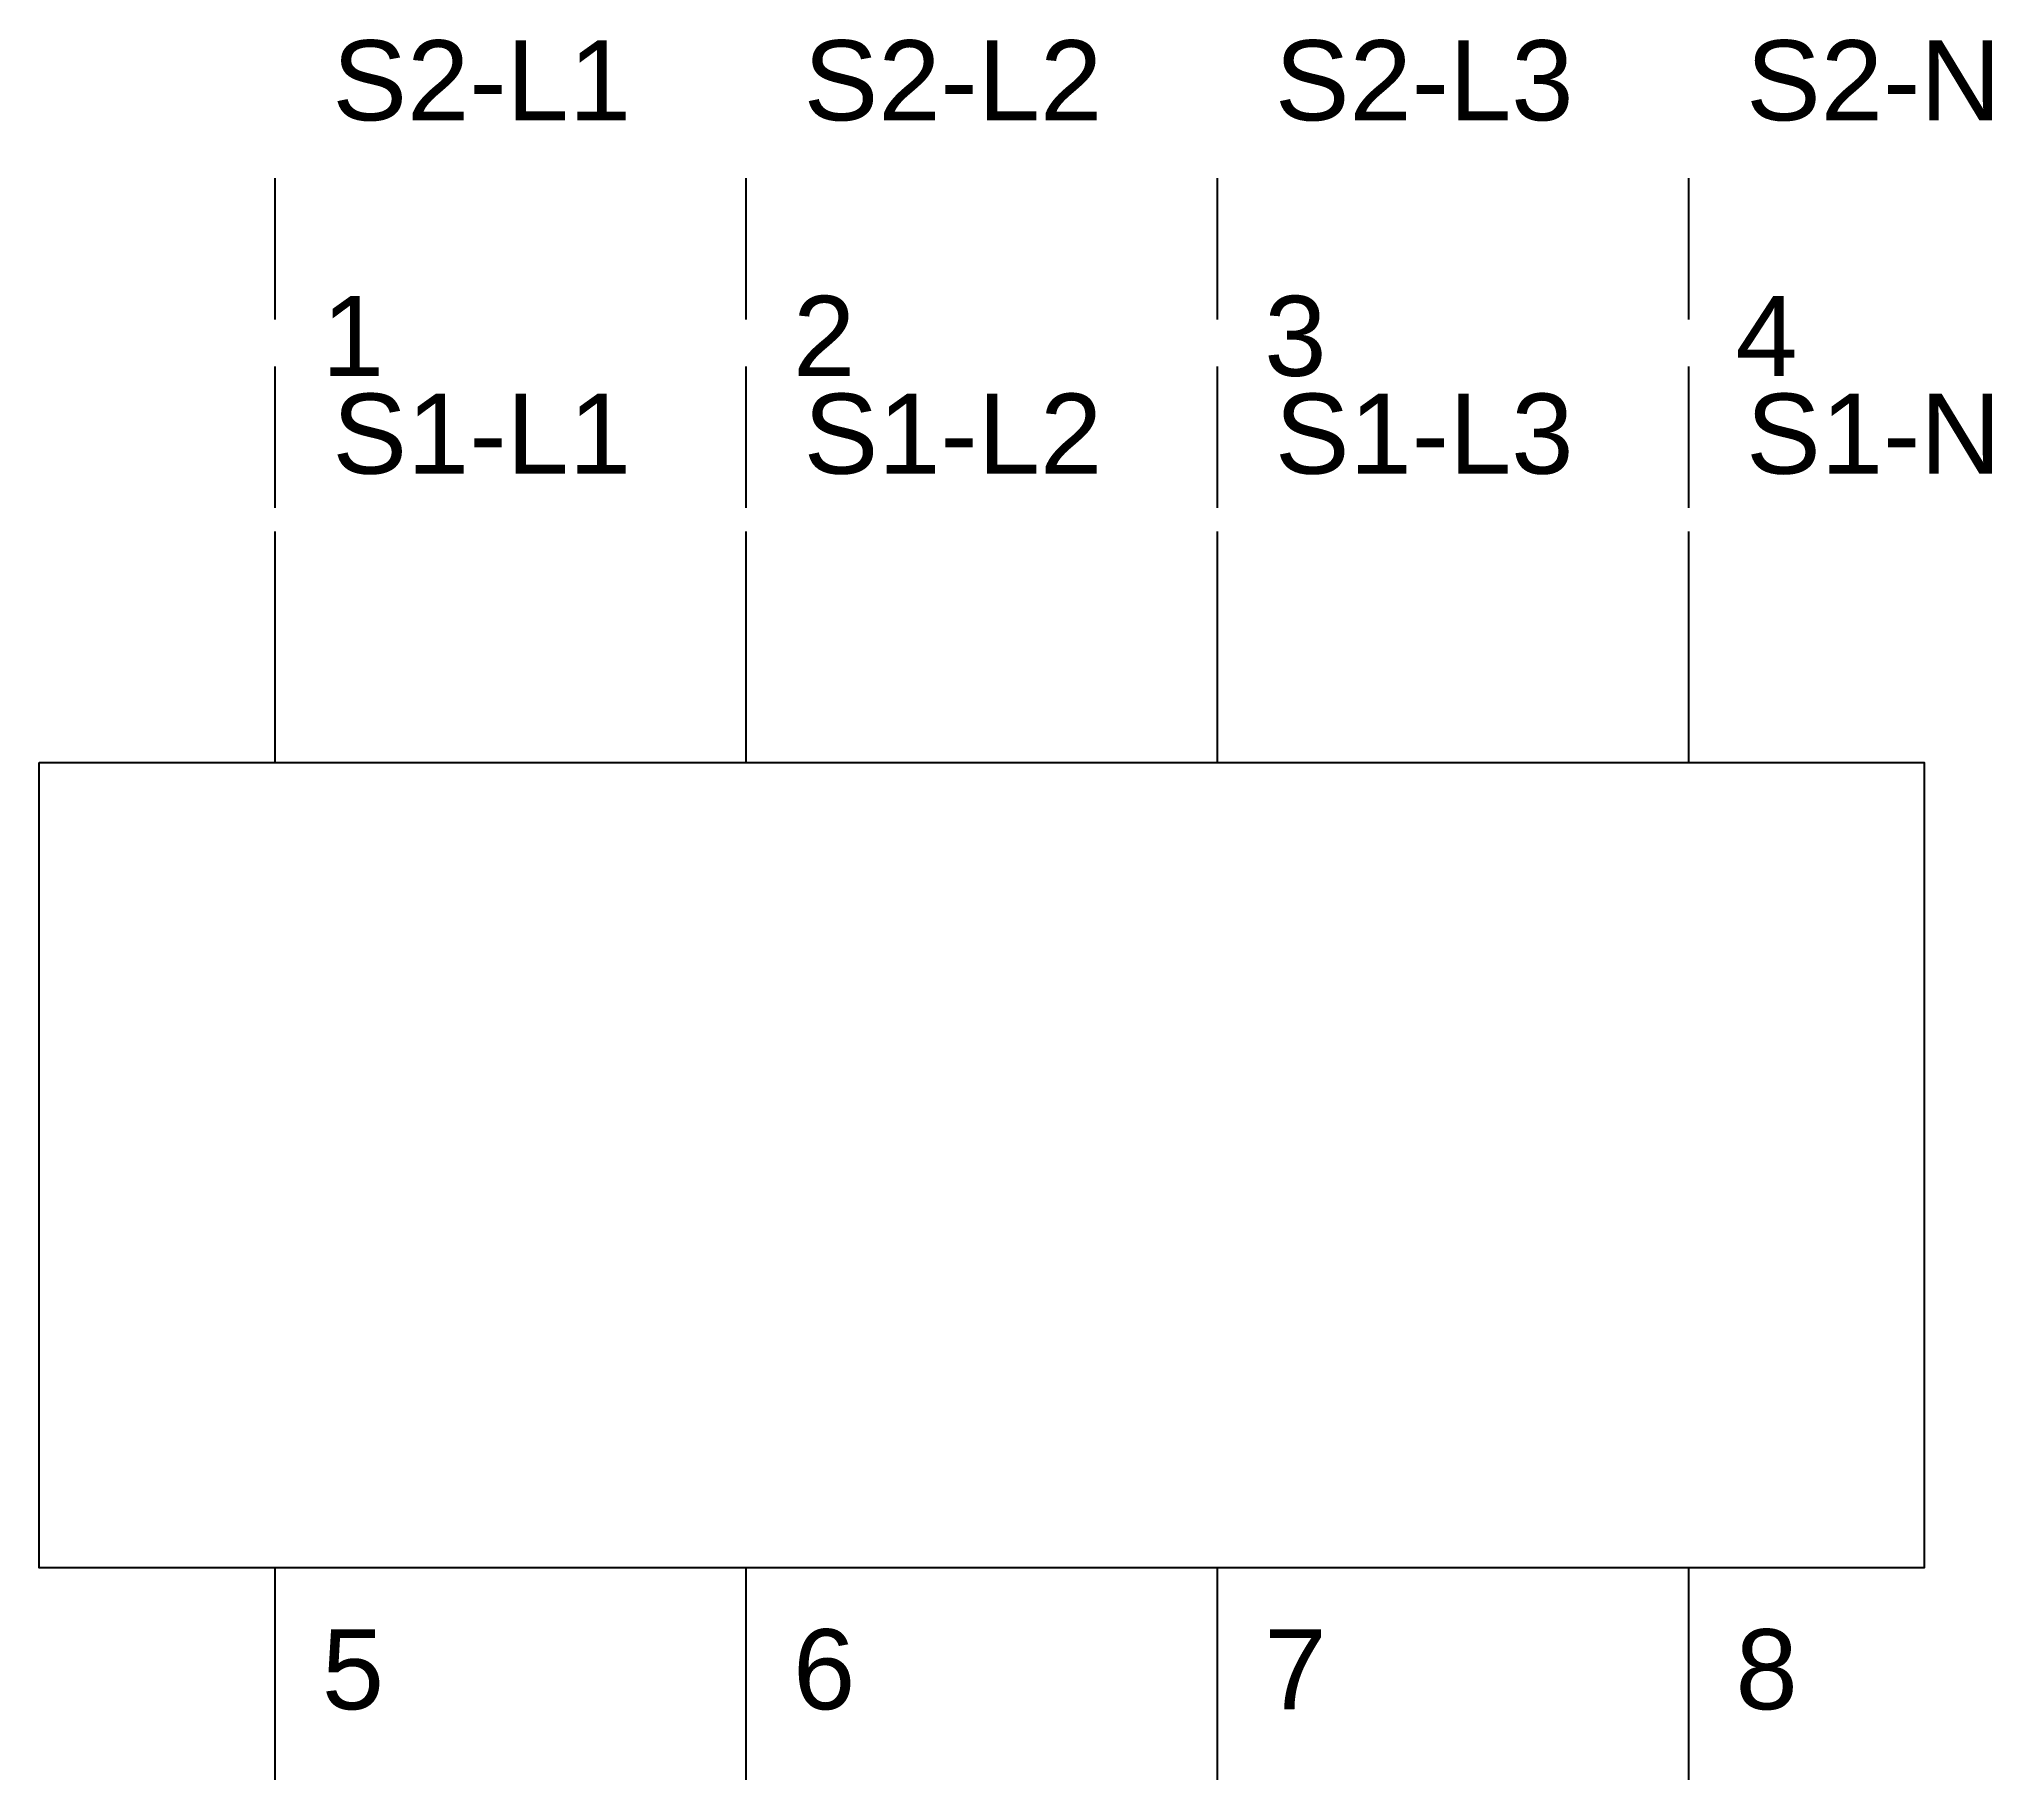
# Model space of a CAD drawing. Header units: millimetres. Extents: x -5 to 36.4, y -26.5 to 10.5.
import ezdxf
from ezdxf.enums import TextEntityAlignment as Align

# ---------------------------------------------------------------- set-up
doc = ezdxf.new("R2010")
doc.units = ezdxf.units.MM
doc.linetypes.add('SVG_3_1', pattern=[4, 3, -1])
doc.layers.get('0').update_dxf_attribs({"linetype": 'CONTINUOUS'})
doc.styles.add('ARIAL', font='arial.ttf')

# ---------------------------------------------------------------- blocks, each defined once
blk = doc.blocks.new('291_E_LV_MLD_IEC60617_ats_4p')
at = {"linetype": 'SVG_3_1', "true_color": 0x0000ff}
for p, q in [((0, 7.5), (0, -4.902)), ((10, 7.5), (10, -4.902)), ((20, 7.5), (20, -4.902)), ((30, 7.5), (30, -4.902))]:
    blk.add_line(p, q, dxfattribs=at)
at = {"true_color": 0x0000ff}
for p, q in [((0, 0), (0, -4.902)), ((10, 0), (10, -4.902)), ((20, 0), (20, -4.902)), ((30, 0), (30, -4.902)), ((0, -22), (0, -26.5)), ((10, -22), (10, -26.5)), ((20, -22), (20, -26.5)), ((30, -22), (30, -26.5))]:
    blk.add_line(p, q, dxfattribs=at)
blk.add_lwpolyline([(-5, -4.902), (35, -4.902), (35, -22), (-5, -22)], close=True, dxfattribs=at)
at = {"true_color": 0x0000ff, "style": 'ARIAL'}
for s, p in [('S2-L1', (1.225, 8.725)), ('S2-L2', (11.225, 8.725)), ('S2-L3', (21.225, 8.725)), ('S2-N', (31.225, 8.725)), ('1', (1, 3.3)), ('2', (11, 3.3)), ('3', (21, 3.3)), ('4', (31, 3.3)), ('S1-L1', (1.225, 1.225)), ('S1-L2', (11.225, 1.225)), ('S1-L3', (21.225, 1.225)), ('S1-N', (31.225, 1.225)), ('5', (1, -25)), ('6', (11, -25)), ('7', (21, -25)), ('8', (31, -25))]:
    blk.add_text(s, height=1.7, dxfattribs=at).set_placement(p)
blk.add_attdef('TAG', text='', height=2.5, dxfattribs=at).set_placement((-7, 5.3), align=Align.RIGHT)
at = {"color": 7, "style": 'ARIAL'}
for tag, p in [('RATED_CURRENT', (-7, -1.5)), ('VOLTAGE', (-7, -4.5)), ('POLES', (-7, -7.5)), ('MANUFACTURER', (-7, -10.5))]:
    blk.add_attdef(tag, text='', height=1.7, dxfattribs=at).set_placement(p, align=Align.RIGHT)

msp = doc.modelspace()

# ---------------------------------------------------------------- block references
msp.add_blockref('291_E_LV_MLD_IEC60617_ats_4p', (0, 0))

doc.saveas('drawing.dxf')
